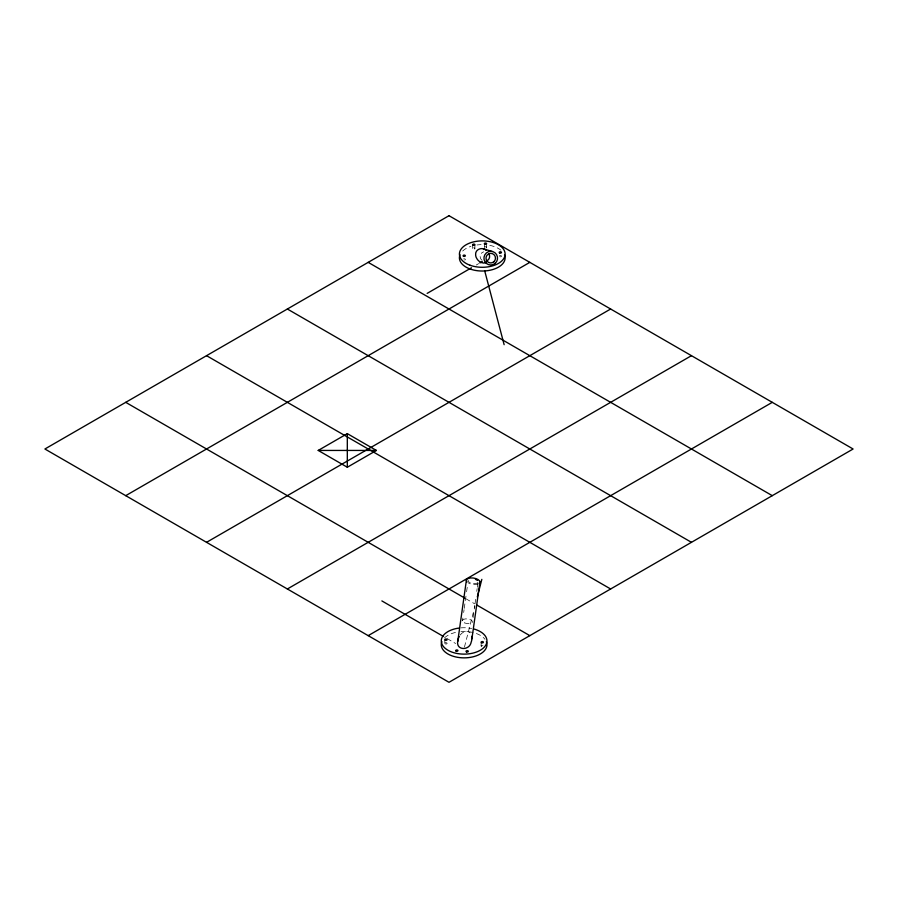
<?xml version="1.0" encoding="UTF-8"?>
<svg xmlns="http://www.w3.org/2000/svg" width="898" height="898" viewBox="0 0 898 898"><rect width="100%" height="100%" fill="white"/><g stroke="black" fill="none" stroke-linecap="round" stroke-linejoin="round"><path stroke-width="0.67" stroke-dasharray="4.49 3.37" d="M462.504 620.787L462.897 618.026M463.671 612.503L464.064 609.731M464.255 608.35L466.399 593.151M466.59 591.771L467.375 586.248M473.066 617.611L473.65 613.457M474.425 607.935L474.817 605.173M475.008 603.793L475.985 596.878M476.771 591.355L477.152 588.594M477.354 587.213L477.938 583.071M464.457 647.043L474.885 606.442M460.169 635.043C462.212 632.001 467.117 629.756 470.092 632.809M476.277 265.022L478.668 263.63M465.882 598.73L474.335 603.613M447.182 638.624L455.645 643.507M486.615 243.672L486.615 247.466M484.336 243.672L484.336 247.466M481.126 642.238L481.126 645.976M474.896 244.761L474.896 248.488A1.145 0.662 0 0 1 473.167 249.049A1.145 0.662 0 0 1 473.19 247.904A1.145 0.662 0 0 1 474.896 248.488M472.606 244.739L472.606 248.477M444.824 639.668L444.824 643.395M477.77 582.589A5.029 2.335 8 0 1 471.764 583.318A5.029 2.335 8 0 1 468.228 580.243M478.084 583.958A6.858 3.188 8 0 1 468.038 582.768M444.521 637.872A22.854 13.201 0 0 1 456.835 632.147M460.899 631.597A22.854 13.201 0 0 1 484.987 639.286M460.899 627.859A22.854 13.201 0 0 1 471.652 628.477M481.878 646.571A1.145 0.662 0 0 1 481.261 645.64A1.145 0.662 0 0 1 482.956 645.426M462.672 251.025A22.854 13.201 0 0 1 470.945 246.355M477.029 244.974A22.854 13.201 0 0 1 481.104 244.649M489.803 245.367A22.854 13.201 0 0 1 500.893 250.172M499.501 255.706A1.145 0.662 0 0 1 501.118 255.694A1.145 0.662 0 0 1 501.14 256.626A1.145 0.662 0 0 1 499.524 256.637M484.729 246.928A1.145 0.662 0 0 1 486.413 247.051A1.145 0.662 0 0 1 486.031 248.005M463.604 258.927A1.145 0.662 0 0 1 465.209 259.163A1.145 0.662 0 0 1 464.704 260.083M482.114 260.386A4.804 4.759 -73.9 0 1 483.618 251.844M464.681 622.909A5.029 2.335 8 0 0 472.471 622A5.029 2.335 8 0 0 465.332 618.913A5.029 2.335 8 0 0 464.681 622.909M445.341 643.933A1.145 0.662 0 0 0 447.103 643.417A1.145 0.662 0 0 0 445.442 642.788A1.145 0.662 0 0 0 445.341 643.933"/><path stroke-width="1.35" d="M459.226 636.525L458.496 638.13A34.326 19.812 0 0 0 457.834 640.633C455.421 650.747 469.688 650.938 471.181 642.104A34.326 19.812 0 0 0 471.843 639.589L471.798 636.3M457.756 641.453L466.343 580.546M471.921 638.77L479.947 581.859M477.309 596.957L481.833 579.367M427.145 293.388L471.484 267.784M479.869 262.946L482.26 261.554M125.72 495.662L529.82 262.351M318.218 450.437L347.313 433.644L376.408 450.437L347.313 467.241L318.218 450.437L376.408 450.437M206.54 542.325L610.64 309.013M287.36 588.987L691.46 355.675M368.18 635.649L772.28 402.338M486.099 262.699C482.136 264.147 477.792 261.239 476.277 257.58A23.415 13.515 0 0 1 475.637 254.83C474.93 249.139 482.574 246.568 486.256 250.419M483.259 248.858L492.385 251.496M368.18 262.351L772.28 495.662M287.36 309.013L691.46 542.325M206.54 355.675L610.64 588.987M125.72 402.338L464.681 598.034M476.748 605.005L529.82 635.649M381.875 600.919L443.556 636.525M484.729 270.949L504.137 344.686M347.313 433.644L347.313 467.241M475.435 579.367A5.029 2.335 8 0 1 477.433 580.478M466.971 581.882A6.858 3.188 8 0 1 473.28 578.009A6.858 3.188 8 0 1 479.184 583.352M486.368 641.643A22.854 13.201 0 0 1 464.053 657.864A22.854 13.201 0 0 1 441.883 641.576M473.807 628.982A22.854 13.201 0 0 1 481.014 649.815A22.854 13.201 0 0 1 444.409 647.615A22.854 13.201 0 0 1 458.878 628.084M504.519 254.808A22.854 13.201 0 0 1 482.204 271.028A22.854 13.201 0 0 1 460.034 254.74M489.051 254.078A23.415 13.515 0 0 1 489.298 254.763M488.882 253.842A4.804 4.759 -73.9 0 1 486.144 261.082M449 215.7L44.9 449L449 682.3L853.1 449L449 215.7M481.642 642.766A1.145 0.662 0 0 0 483.405 642.25A1.145 0.662 0 0 0 481.755 641.632A1.145 0.662 0 0 0 481.642 642.766M466.578 651.914A1.145 0.662 0 0 0 468.307 651.342A1.145 0.662 0 0 0 466.601 650.769A1.145 0.662 0 0 0 466.578 651.914M456.195 651.162A1.145 0.662 0 0 0 457.946 650.635A1.145 0.662 0 0 0 456.274 650.029A1.145 0.662 0 0 0 456.195 651.162M445.341 640.195A1.145 0.662 0 0 0 447.103 639.679A1.145 0.662 0 0 0 445.442 639.05A1.145 0.662 0 0 0 445.341 640.195M495.157 263.35A6.858 6.802 -73.9 0 0 493.024 251.687A6.858 6.802 -73.9 0 0 484.056 259.432A6.858 6.802 -73.9 0 0 495.157 263.35M470.013 265.236A22.854 13.201 0 0 0 505.103 254.65A22.854 13.201 0 0 0 471.675 242.393A22.854 13.201 0 0 0 470.013 265.236M499.692 252.978A1.145 0.662 0 0 0 501.466 252.473A1.145 0.662 0 0 0 499.816 251.844A1.145 0.662 0 0 0 499.692 252.978M484.853 244.256A1.145 0.662 0 0 0 486.615 243.728A1.145 0.662 0 0 0 484.954 243.111A1.145 0.662 0 0 0 484.853 244.256M473.167 245.311A1.145 0.662 0 0 0 474.896 244.761A1.145 0.662 0 0 0 473.19 244.177A1.145 0.662 0 0 0 473.167 245.311M463.581 256.3A1.145 0.662 0 0 0 465.344 255.795A1.145 0.662 0 0 0 463.694 255.167A1.145 0.662 0 0 0 463.581 256.3M493.833 261.789A4.804 4.759 -73.9 0 0 492.34 253.629A4.804 4.759 -73.9 0 0 486.065 259.051A4.804 4.759 -73.9 0 0 493.833 261.789"/></g></svg>
